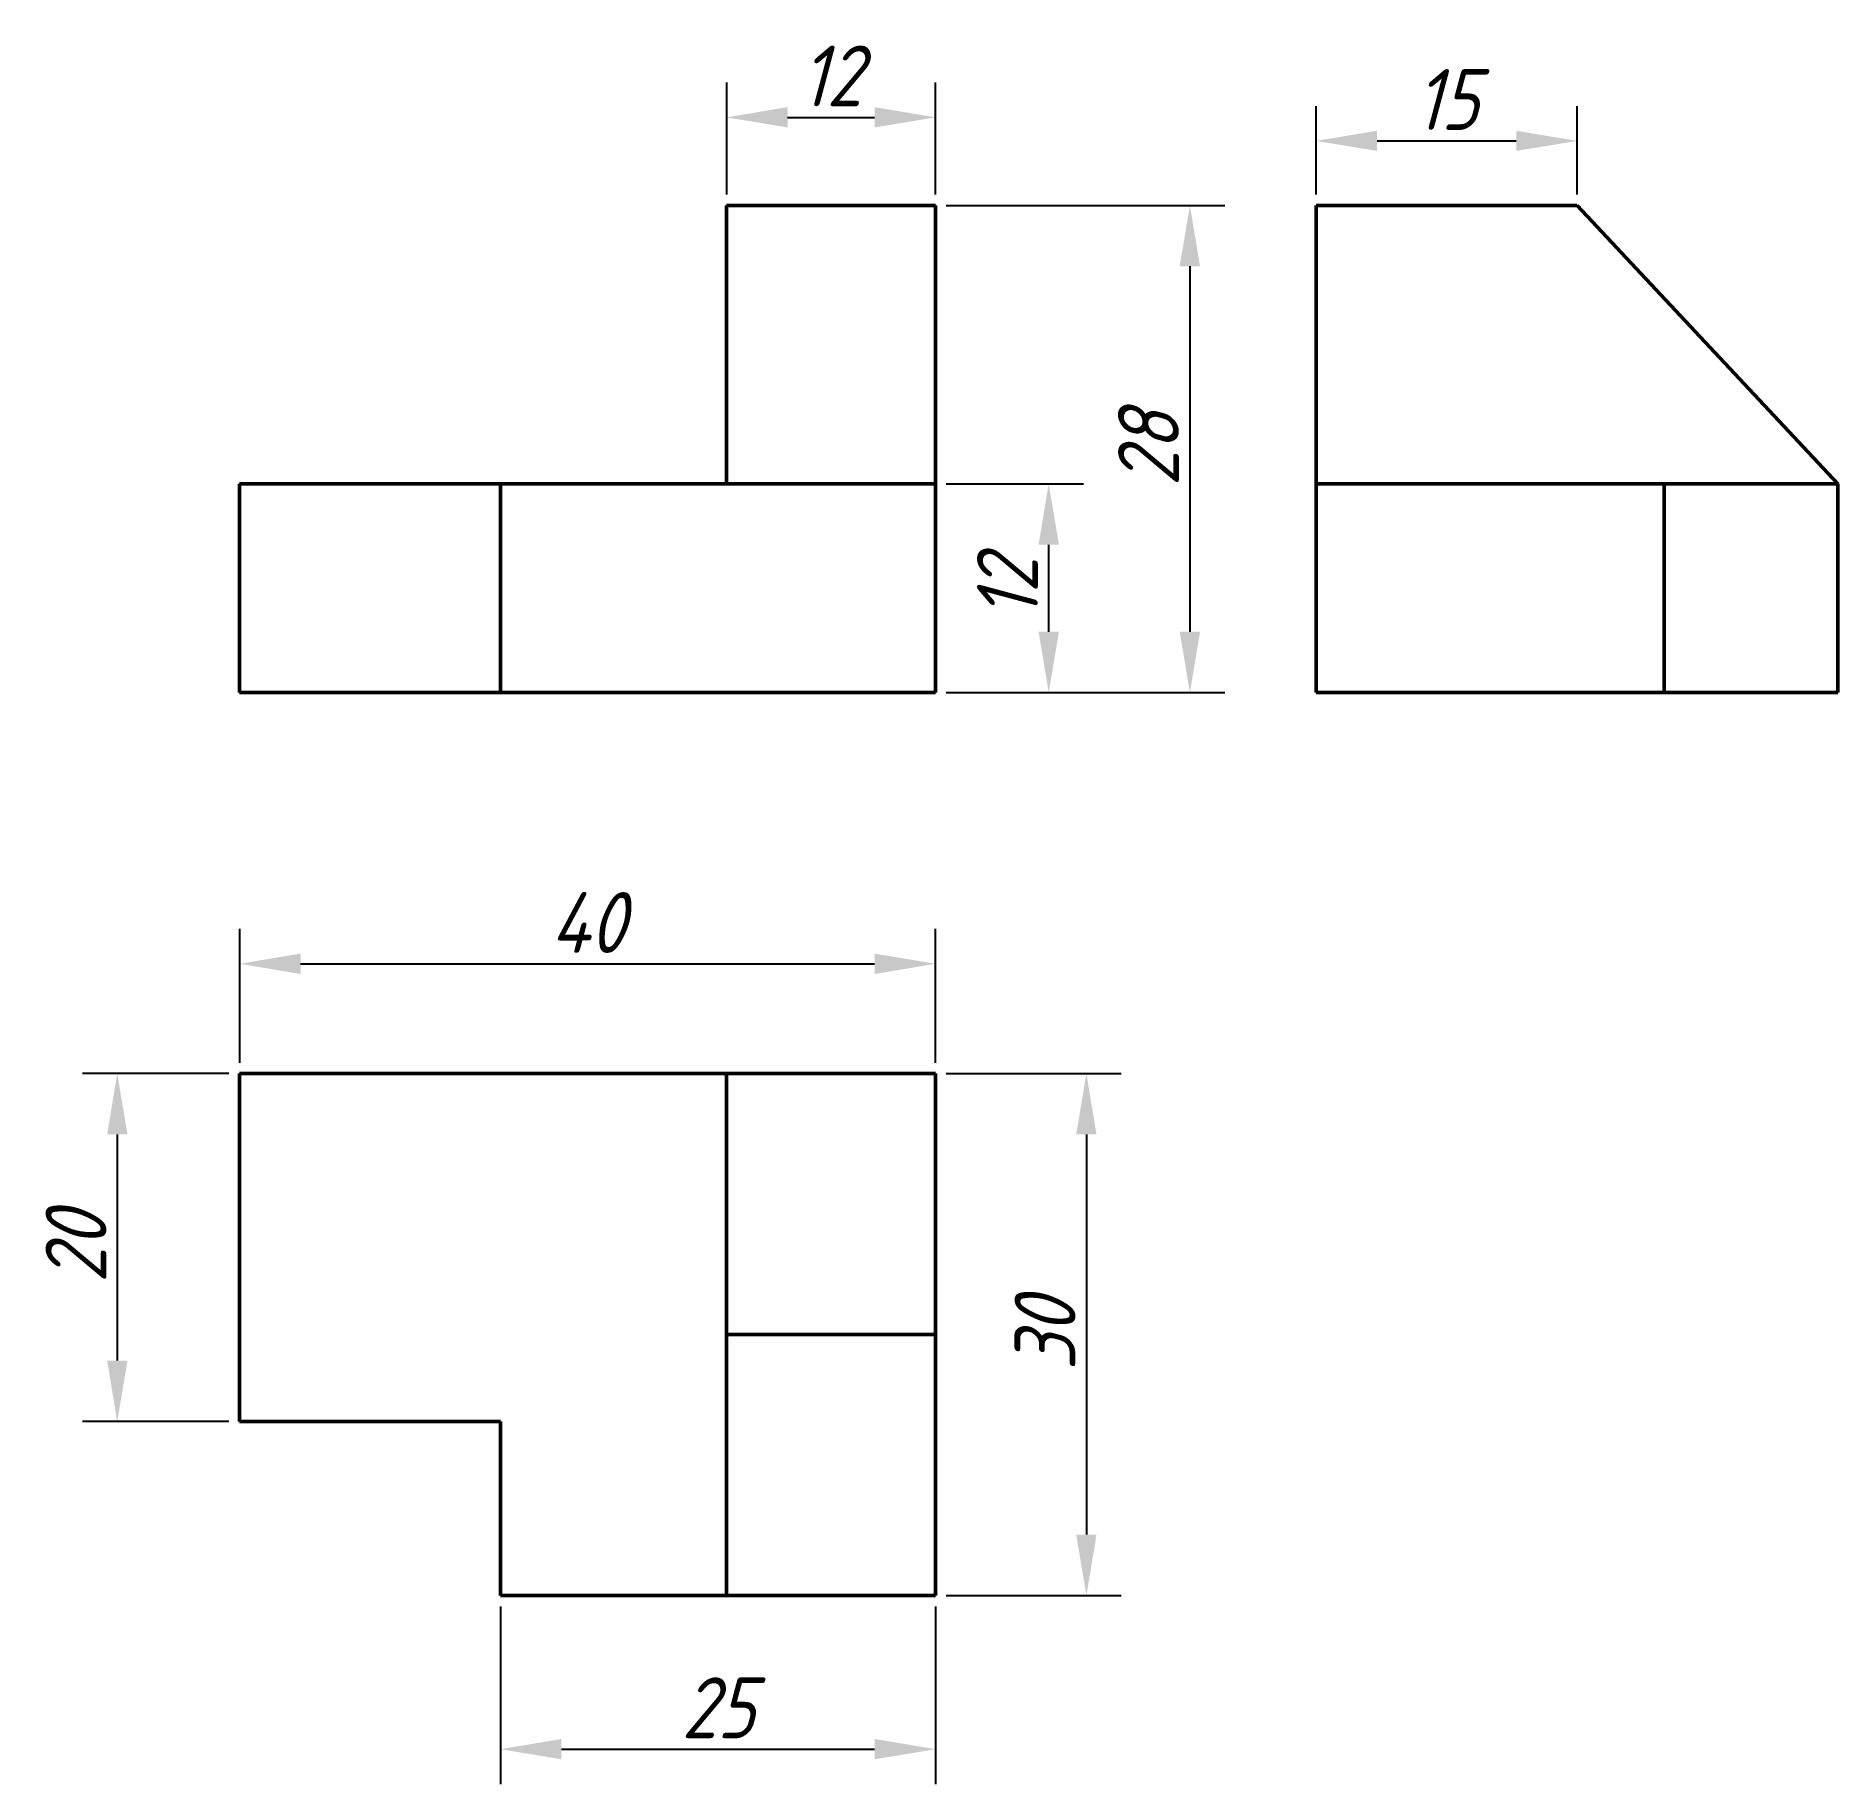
# Model space of a CAD drawing. Header units: millimetres. Extents: x 143 to 246, y 20 to 120.
import ezdxf

# ---------------------------------------------------------------- set-up
doc = ezdxf.new("R2010")
doc.units = ezdxf.units.MM
doc.layers.add('尺寸标注', color=3, linetype='Continuous')
doc.layers.add('粗实线', color=7, linetype='Continuous', lineweight=50)
doc.styles.add('工程字', font='gbeitc.shx', dxfattribs={"height": 3.5, "bigfont": 'gbcbig.shx'})
doc.dimstyles.new('ISO-25', dxfattribs={"dimtxt": 3.5, "dimasz": 3.5, "dimexe": 2, "dimexo": 0.625, "dimtad": 1, "dimdsep": 46, "dimtxsty": '工程字', "dimcen": 2.5, "dimadec": 0, "dimazin": 0, "dimtfac": 1, "dimtmove": 0, "dimatfit": 2, "dimfxl": 1, "dimarcsym": 0})

# ---------------------------------------------------------------- blocks, each defined once
blk = doc.blocks.new('*D2')
at = {"layer": 'Defpoints', "color": 0, "transparency": 16777216}
for p in [(194.59, 66.99), (154.59, 60.68), (194.59, 60.68)]:
    blk.add_point(p, dxfattribs=at)
at = {"layer": '尺寸标注', "color": 0, "lineweight": -2, "transparency": 16777216}
for p, q in [((154.59, 61.3), (154.59, 68.99)), ((194.59, 61.3), (194.59, 68.99)), ((158.09, 66.99), (191.09, 66.99))]:
    blk.add_line(p, q, dxfattribs=at)
at = {"layer": '尺寸标注', "color": 0, "transparency": 16777216}
for points in [[(158.09, 67.57), (158.09, 66.4), (154.59, 66.99)], [(191.09, 67.57), (191.09, 66.4), (194.59, 66.99)]]:
    blk.add_solid(points, dxfattribs=at)
at = {"layer": '尺寸标注', "color": 0, "transparency": 16777216, "insert": (174.59, 69.36), "char_height": 3.5, "attachment_point": 5, "style": '工程字'}
blk.add_mtext('40', dxfattribs=at)
blk = doc.blocks.new('*D4')
at = {"layer": 'Defpoints', "color": 0, "transparency": 16777216}
for p in [(194.59, 94.57), (201.1, 94.57), (194.59, 82.57)]:
    blk.add_point(p, dxfattribs=at)
at = {"layer": '尺寸标注', "color": 0, "lineweight": -2, "transparency": 16777216}
for p, q in [((195.21, 94.57), (203.1, 94.57)), ((201.1, 86.07), (201.1, 91.07)), ((195.21, 82.57), (203.1, 82.57))]:
    blk.add_line(p, q, dxfattribs=at)
at = {"layer": '尺寸标注', "color": 0, "transparency": 16777216}
for points in [[(200.52, 91.07), (201.69, 91.07), (201.1, 94.57)], [(200.52, 86.07), (201.69, 86.07), (201.1, 82.57)]]:
    blk.add_solid(points, dxfattribs=at)
at = {"layer": '尺寸标注', "color": 0, "transparency": 16777216, "insert": (198.73, 88.57), "char_height": 3.5, "attachment_point": 5, "rotation": 90, "style": '工程字'}
blk.add_mtext('12', dxfattribs=at)
blk = doc.blocks.new('*D5')
at = {"layer": 'Defpoints', "color": 0, "transparency": 16777216}
for p in [(194.59, 115.63), (182.59, 110.57), (194.59, 110.57)]:
    blk.add_point(p, dxfattribs=at)
at = {"layer": '尺寸标注', "color": 0, "lineweight": -2, "transparency": 16777216}
for p, q in [((182.59, 111.19), (182.59, 117.63)), ((194.59, 111.19), (194.59, 117.63)), ((186.09, 115.63), (191.09, 115.63))]:
    blk.add_line(p, q, dxfattribs=at)
at = {"layer": '尺寸标注', "color": 0, "transparency": 16777216}
for points in [[(186.09, 116.22), (186.09, 115.05), (182.59, 115.63)], [(191.09, 116.22), (191.09, 115.05), (194.59, 115.63)]]:
    blk.add_solid(points, dxfattribs=at)
at = {"layer": '尺寸标注', "color": 0, "transparency": 16777216, "insert": (188.59, 118.01), "char_height": 3.5, "attachment_point": 5, "style": '工程字'}
blk.add_mtext('12', dxfattribs=at)
blk = doc.blocks.new('*D6')
at = {"layer": 'Defpoints', "color": 0, "transparency": 16777216}
for p in [(194.59, 110.57), (195.21, 82.57), (209.22, 82.57)]:
    blk.add_point(p, dxfattribs=at)
at = {"layer": '尺寸标注', "color": 0, "lineweight": -2, "transparency": 16777216}
for p, q in [((195.21, 110.57), (211.22, 110.57)), ((209.22, 107.07), (209.22, 86.07)), ((195.84, 82.57), (211.22, 82.57))]:
    blk.add_line(p, q, dxfattribs=at)
at = {"layer": '尺寸标注', "color": 0, "transparency": 16777216}
for points in [[(208.63, 107.07), (209.8, 107.07), (209.22, 110.57)], [(208.63, 86.07), (209.8, 86.07), (209.22, 82.57)]]:
    blk.add_solid(points, dxfattribs=at)
at = {"layer": '尺寸标注', "color": 0, "transparency": 16777216, "insert": (206.84, 96.57), "char_height": 3.5, "attachment_point": 5, "rotation": 90, "style": '工程字'}
blk.add_mtext('28', dxfattribs=at)
blk = doc.blocks.new('*D7')
at = {"layer": 'Defpoints', "color": 0, "transparency": 16777216}
for p in [(231.48, 114.28), (216.48, 110.57), (231.48, 110.57)]:
    blk.add_point(p, dxfattribs=at)
at = {"layer": '尺寸标注', "color": 0, "lineweight": -2, "transparency": 16777216}
for p, q in [((216.48, 111.19), (216.48, 116.28)), ((231.48, 111.19), (231.48, 116.28)), ((219.98, 114.28), (227.98, 114.28))]:
    blk.add_line(p, q, dxfattribs=at)
at = {"layer": '尺寸标注', "color": 0, "transparency": 16777216}
for points in [[(219.98, 114.86), (219.98, 113.7), (216.48, 114.28)], [(227.98, 114.86), (227.98, 113.7), (231.48, 114.28)]]:
    blk.add_solid(points, dxfattribs=at)
at = {"layer": '尺寸标注', "color": 0, "transparency": 16777216, "insert": (223.98, 116.66), "char_height": 3.5, "attachment_point": 5, "style": '工程字'}
blk.add_mtext('15', dxfattribs=at)
blk = doc.blocks.new('*D8')
at = {"layer": 'Defpoints', "color": 0, "transparency": 16777216}
for p in [(194.59, 60.68), (194.59, 30.68), (203.27, 30.68)]:
    blk.add_point(p, dxfattribs=at)
at = {"layer": '尺寸标注', "color": 0, "lineweight": -2, "transparency": 16777216}
for p, q in [((195.21, 60.68), (205.27, 60.68)), ((203.27, 57.18), (203.27, 34.18)), ((195.21, 30.68), (205.27, 30.68))]:
    blk.add_line(p, q, dxfattribs=at)
at = {"layer": '尺寸标注', "color": 0, "transparency": 16777216}
for points in [[(202.68, 57.18), (203.85, 57.18), (203.27, 60.68)], [(202.68, 34.18), (203.85, 34.18), (203.27, 30.68)]]:
    blk.add_solid(points, dxfattribs=at)
at = {"layer": '尺寸标注', "color": 0, "transparency": 16777216, "insert": (200.89, 45.68), "char_height": 3.5, "attachment_point": 5, "rotation": 90, "style": '工程字'}
blk.add_mtext('30', dxfattribs=at)
blk = doc.blocks.new('*D9')
at = {"layer": 'Defpoints', "color": 0, "transparency": 16777216}
for p in [(169.59, 30.68), (194.59, 30.68), (194.59, 21.85)]:
    blk.add_point(p, dxfattribs=at)
at = {"layer": '尺寸标注', "color": 0, "lineweight": -2, "transparency": 16777216}
for p, q in [((169.59, 30.05), (169.59, 19.85)), ((194.59, 30.05), (194.59, 19.85)), ((173.09, 21.85), (191.09, 21.85))]:
    blk.add_line(p, q, dxfattribs=at)
at = {"layer": '尺寸标注', "color": 0, "transparency": 16777216}
for points in [[(173.09, 22.44), (173.09, 21.27), (169.59, 21.85)], [(191.09, 22.44), (191.09, 21.27), (194.59, 21.85)]]:
    blk.add_solid(points, dxfattribs=at)
at = {"layer": '尺寸标注', "color": 0, "transparency": 16777216, "insert": (182.09, 24.23), "char_height": 3.5, "attachment_point": 5, "style": '工程字'}
blk.add_mtext('25', dxfattribs=at)
blk = doc.blocks.new('*D10')
at = {"layer": 'Defpoints', "color": 0, "transparency": 16777216}
for p in [(154.59, 60.68), (147.55, 40.68), (154.59, 40.68)]:
    blk.add_point(p, dxfattribs=at)
at = {"layer": '尺寸标注', "color": 0, "lineweight": -2, "transparency": 16777216}
for p, q in [((153.96, 60.68), (145.55, 60.68)), ((147.55, 57.18), (147.55, 44.18)), ((153.96, 40.68), (145.55, 40.68))]:
    blk.add_line(p, q, dxfattribs=at)
at = {"layer": '尺寸标注', "color": 0, "transparency": 16777216}
for points in [[(146.97, 57.18), (148.14, 57.18), (147.55, 60.68)], [(146.97, 44.18), (148.14, 44.18), (147.55, 40.68)]]:
    blk.add_solid(points, dxfattribs=at)
at = {"layer": '尺寸标注', "color": 0, "transparency": 16777216, "insert": (145.18, 50.68), "char_height": 3.5, "attachment_point": 5, "rotation": 90, "style": '工程字'}
blk.add_mtext('20', dxfattribs=at)

msp = doc.modelspace()

# ---------------------------------------------------------------- linework, layer by layer
at = {"layer": '粗实线'}
for p, q in [((194.585, 110.569), (182.585, 110.569)), ((182.585, 110.569), (182.585, 94.569)), ((194.585, 94.569), (194.585, 110.569)), ((216.476, 94.569), (216.476, 110.569)), ((216.476, 110.569), (216.476, 110.569)), ((216.476, 110.569), (216.476, 110.569)), ((216.476, 110.569), (231.476, 110.569)), ((231.476, 110.569), (246.476, 94.569)), ((154.585, 94.569), (194.585, 94.569)), ((154.585, 82.569), (154.585, 94.569)), ((169.585, 94.569), (169.585, 82.569)), ((194.585, 94.569), (194.585, 82.569)), ((216.476, 94.569), (216.476, 82.569)), ((246.476, 94.569), (216.476, 94.569)), ((236.476, 94.569), (236.476, 82.569)), ((246.476, 82.569), (246.476, 94.569)), ((194.585, 82.569), (154.585, 82.569)), ((216.476, 82.569), (246.476, 82.569)), ((154.585, 40.678), (154.585, 60.678)), ((154.585, 60.678), (194.585, 60.678)), ((182.585, 60.678), (182.585, 30.678)), ((194.585, 60.678), (194.585, 30.678)), ((182.585, 45.678), (194.585, 45.678)), ((169.585, 40.678), (154.585, 40.678)), ((169.585, 30.678), (169.585, 40.678)), ((194.585, 30.678), (169.585, 30.678))]:
    msp.add_line(p, q, dxfattribs=at)

# ---------------------------------------------------------------- dimensions: what is measured, and where the dimension line sits
at = {"layer": '尺寸标注'}
for base, p1, p2, picture, middle in [((194.585, 115.632), (182.585, 110.569), (194.585, 110.569), '*D5', (188.585, 118.007)), ((231.476, 114.281), (216.476, 110.569), (231.476, 110.569), '*D7', (223.976, 116.656)), ((194.585, 66.986), (154.585, 60.678), (194.585, 60.678), '*D2', (174.585, 69.361)), ((194.585, 21.854), (169.585, 30.678), (194.585, 30.678), '*D9', (182.085, 24.229))]:
    dim = msp.add_linear_dim(base=base, p1=p1, p2=p2, dimstyle='ISO-25', dxfattribs=at)
    dim.commit()
    dim.dimension.update_dxf_attribs({"geometry": picture, "text_midpoint": middle})
for base, p1, p2, picture, middle in [((209.218, 82.569), (194.585, 110.569), (195.21, 82.569), '*D6', (206.843, 96.569)), ((201.104, 94.569), (194.585, 82.569), (194.585, 94.569), '*D4', (198.729, 88.569)), ((147.553, 40.678), (154.585, 60.678), (154.585, 40.678), '*D10', (145.178, 50.678)), ((203.268, 30.678), (194.585, 60.678), (194.585, 30.678), '*D8', (200.893, 45.678))]:
    dim = msp.add_linear_dim(base=base, p1=p1, p2=p2, angle=90, dimstyle='ISO-25', dxfattribs=at)
    dim.commit()
    dim.dimension.update_dxf_attribs({"geometry": picture, "text_midpoint": middle})

doc.saveas('drawing.dxf')
